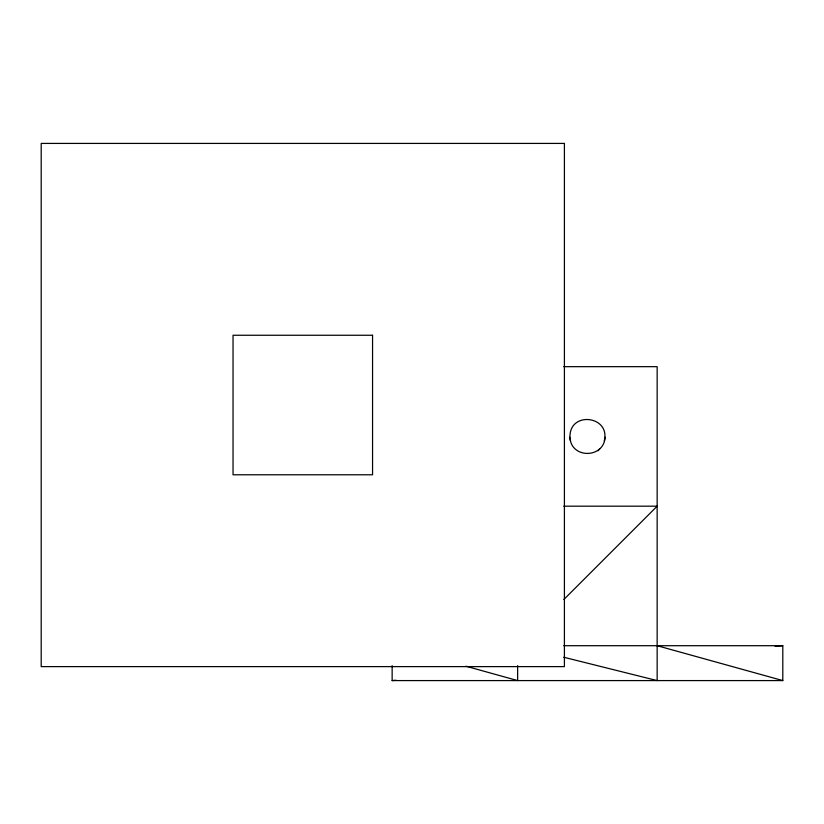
<?xml version="1.0" encoding="UTF-8"?>
<svg xmlns="http://www.w3.org/2000/svg" width="824" height="824" viewBox="0 0 824 824"><rect width="100%" height="100%" fill="white"/><g stroke="black" fill="none" stroke-linecap="round" stroke-linejoin="round"><path stroke-width="1.24" d="M604.239 440.943C610.728 416.038 570.126 410.692 569.951 436.421C569.909 458.7 603.683 459.195 605.146 437.225M598.1 450.738L599.728 448.761M563.843 599.501L657.15 506.183L563.719 506.183M392.142 665.638L392.142 680.583L395.983 680.243M775.116 646.397L782.8 645.707L782.8 680.583L392.142 680.583M563.719 366.67L657.15 366.67L657.15 680.583L563.729 657.233M563.719 645.707L782.8 645.707M657.15 645.707L782.8 680.583M465.962 666.225L517.637 680.583L517.637 665.638M569.641 437.225L570.548 440.943M564.409 143.417L41.2 143.417L41.2 666.616L564.409 666.616L564.409 143.417M372.561 335.255L233.037 335.255L233.037 474.779L372.561 474.779L372.561 335.255"/></g></svg>
